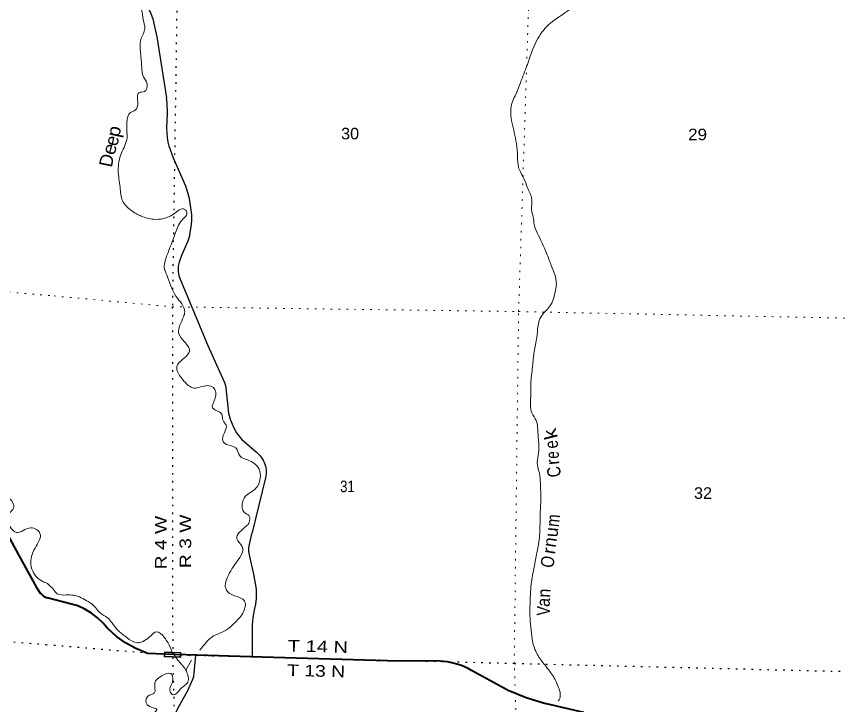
# Model space of a CAD drawing. Header units: feet. Extents: x -757852 to -501257, y -360805 to -170898.
# Drawn here: x -536034 to -523554, y -306567 to -296120 of the extents above; entities that cross this region are included whole.
import ezdxf
from ezdxf.enums import TextEntityAlignment as Align

# ---------------------------------------------------------------- set-up
doc = ezdxf.new("R2010")
doc.units = ezdxf.units.FT
doc.header["$LTSCALE"] = 80
doc.linetypes.add('DOTTED', pattern=[1.5, 0.3, -1.2])
for name, color, linetype, lineweight in [('26', 7, 'Continuous', 40), ('29', 7, 'Continuous', 25), ('39', 7, 'Continuous', 13), ('41', 7, 'Continuous', 13), ('6', 7, 'DOTTED', 25), ('61', 7, 'Continuous', 13), ('7', 7, 'DOTTED', 13)]:
    doc.layers.add(name, color=color, linetype=linetype, lineweight=lineweight)

msp = doc.modelspace()

# ---------------------------------------------------------------- linework, layer by layer
at = {"layer": '26'}
for points in [[(-536167.22, -303975.14), (-536002.76, -304282.29), (-535730.41, -304776.09), (-535672.39, -304862.07), (-535653.77, -304880.96), (-535627.5, -304903.82), (-535604.65, -304918.68), (-535570.31, -304936.05)], [(-533788.45, -305786.09), (-534045.18, -305777.35), (-534083.15, -305763.69), (-534235.46, -305697.41), (-534380, -305615.58), (-534515.2, -305519.09), (-534639.57, -305409), (-534640.96, -305407.21), (-534717.82, -305318.43), (-534803.55, -305238.18), (-534897.19, -305167.32), (-534997.72, -305106.64), (-535104.05, -305056.81), (-535570.31, -304936.05)], [(-527428.38, -306673.89), (-527996.03, -306541.41), (-528025.69, -306534.54), (-528307.73, -306451.85), (-528579.59, -306340.13), (-529131.82, -306035.39), (-529184.9, -306006.52), (-529285.88, -305961.78), (-529390.98, -305927.84), (-529499.05, -305905.07), (-529608.91, -305893.72), (-530411.25, -305888.4), (-532479.71, -305830.65), (-533788.45, -305786.09)]]:
    msp.add_lwpolyline(points, dxfattribs=at)
at = {"layer": '29'}
for p, q in [((-533907.44, -296426.74), (-533757.84, -297353.51)), ((-532258.61, -303114.01), (-532461.02, -303941.25))]:
    msp.add_line(p, q, dxfattribs=at)
for points in [[(-534071.17, -294690.75), (-534047.7, -294893.87), (-534045.9, -295006.69), (-534051.31, -295081.61), (-534072.97, -295196.24), (-534101.85, -295294.64), (-534170.43, -295478.77), (-534186.67, -295541.95), (-534188.48, -295597.92), (-534181.26, -295677.35), (-534166.82, -295735.12), (-534141.55, -295794.69), (-534008, -296049.24), (-533966.5, -296157.53), (-533941.23, -296269.46), (-533907.44, -296426.74)], [(-533407.04, -299430.48), (-533379.94, -299276.15), (-533374.55, -299206.63), (-533376.33, -299128.11), (-533399.82, -298950.28), (-533410.64, -298877.19), (-533437.71, -298774.29), (-533464.79, -298690.32), (-533652.48, -298267.89), (-533717.46, -298083.75), (-533731.89, -298027.8), (-533744.52, -297954.68), (-533753.55, -297812.96), (-533742.72, -297585.5), (-533749.94, -297426.64), (-533757.84, -297353.51)], [(-533407.04, -299430.48), (-533435.88, -299527.08), (-533529.73, -299741.91), (-533567.63, -299843.9), (-533580.26, -299907.99), (-533582.07, -299957.63), (-533580.26, -299992.84), (-533571.24, -300045.19), (-533551.39, -300102.96), (-533132.68, -301106.69), (-533002.73, -301402.76), (-532880.01, -301669.94), (-532863.76, -301712.37), (-532856.54, -301750.29), (-532816.83, -302133.01), (-532793.38, -302225.96), (-532742.84, -302347.83), (-532697.72, -302433.58), (-532663.44, -302478.7), (-532618.31, -302531.07), (-532396.33, -302724.22)], [(-532396.33, -302724.22), (-532347.59, -302771.18), (-532322.32, -302801.87), (-532293.45, -302847), (-532266.38, -302906.57), (-532253.74, -302953.51), (-532248.33, -303005.86), (-532248.33, -303056.41), (-532258.61, -303114.01)], [(-532454.07, -305831.37), (-532454.07, -305352.72), (-532450.46, -305280.51), (-532443.24, -305234.48), (-532417.97, -305096.37), (-532405.34, -305028.67), (-532394.51, -304945.63), (-532392.71, -304858.08), (-532394.51, -304800.31), (-532436.02, -304576.45), (-532500.99, -304284), (-532508.21, -304230.74), (-532508.21, -304174.78), (-532497.38, -304099.86), (-532461.02, -303941.25)], [(-533723.31, -307418.69), (-533731.84, -307254.13), (-533730.05, -307188.69), (-533726.43, -307117.83), (-533712.01, -306997.33), (-533661.47, -306802.36), (-533647.02, -306754.96), (-533629.87, -306706.22), (-533582.06, -306603.78), (-533434.07, -306336.6), (-533358.27, -306166.9), (-533351.95, -306151.1), (-533345.63, -306125.83), (-533340.22, -306076.64), (-533311.34, -305805.85)]]:
    msp.add_lwpolyline(points, dxfattribs=at)
at = {"layer": '39'}
msp.add_line((-533380.61, -305879.16), (-533466.72, -306030.55), dxfattribs=at)
for points in [[(-534136.82, -293751.79), (-534206.03, -293848.03), (-534235.91, -293969.62), (-534238.49, -294116.18), (-534309.08, -294256.57), (-534296.31, -294425.71), (-534228.55, -294568.48), (-534240.59, -294953.78), (-534257.39, -295170.2), (-534295.91, -295375.89), (-534366.83, -295590.59), (-534352.68, -295779.87), (-534198.29, -295911.31), (-534137.48, -296019.7), (-534111.99, -296167.15), (-534088.07, -296300.49), (-534147.58, -296471.36), (-534152.03, -296678.13), (-534134.51, -296887.6), (-534109.02, -297035.05), (-534054.22, -297143.25), (-534091.93, -297258.56), (-534178.8, -297277.91), (-534198.6, -297333.53), (-534201.68, -297496.15), (-534231.05, -297537.4), (-534310.73, -297583.09), (-534353.95, -297682.16), (-534359.4, -297856.75), (-534356.4, -297953.27), (-534442.16, -298193.62), (-534490.4, -298453.23), (-534462.29, -298709.24), (-534426.47, -298911.26), (-534284.86, -299066.4), (-534140.93, -299147.29), (-533955.78, -299193.33), (-533654.44, -299116.49), (-533481.69, -299045.63), (-533450.75, -299082.77), (-533524.98, -299210.99), (-533625.58, -299412.7), (-533756.69, -299756.07), (-533790.58, -299941.82), (-533755.51, -300039.35), (-533615.1, -300361.19), (-533482.07, -300598.42), (-533500.49, -300674.17), (-533574.28, -300916.91), (-533486.22, -301052.28), (-533412.38, -301193.22), (-533440.19, -301248.59), (-533600.11, -301422.31), (-533494.77, -301646.61), (-533341.63, -301753.91), (-533137.81, -301716.17), (-533046.49, -301747.18), (-533019.32, -301904.73), (-533060.04, -302052.09), (-532920.68, -302150.92), (-532901.64, -302247.94), (-532855.61, -302315.69), (-532908.36, -302526.95), (-532889.94, -302579.77), (-532707.93, -302661.86), (-532643.55, -302784.43), (-532529.05, -302844.3), (-532354.81, -302982.4), (-532337.09, -303121.57), (-532418.58, -303289.74), (-532564.47, -303399.62), (-532585.71, -303629.96), (-532520.55, -303677.97)], [(-527821.93, -306497.63), (-527806.52, -306478.43), (-527813.29, -306291.39), (-527906.38, -306107.87), (-528035.82, -305933.34), (-528149.46, -305767.31), (-528213.83, -305560.52), (-528234.73, -305377.09), (-528247.79, -305199.92), (-528242.11, -304926.85), (-528233.46, -304762.36), (-528189.82, -304494.42), (-528147.6, -304276.66), (-528104.35, -304022.77), (-528094.15, -303731.76), (-528084.57, -303462.83), (-528089.08, -303195.5), (-528104.93, -303046.37), (-528135.38, -302916.9), (-528123.29, -302772.61), (-528111.21, -302628.31), (-528124.44, -302457.15), (-528154.62, -302247.34), (-528217.52, -302131), (-528236.62, -301883.33), (-528232.24, -301656.44), (-528204.79, -301394.05), (-528180.66, -301177.78), (-528140.32, -300955.95), (-528114.57, -300753.78), (-528069.67, -300654.63), (-527934.91, -300497.83), (-527883.09, -300366.74), (-527847.55, -300172.89), (-527923.96, -299895.44), (-527994.96, -299710.55), (-528136.59, -299399.05), (-528186.67, -299254.96), (-528192.94, -299192.5), (-528222.82, -299042.96), (-528218.8, -298900.44), (-528278.17, -298729.95), (-528357.07, -298540.82), (-528419.63, -298412.43), (-528434.92, -298243.23), (-528453.42, -298045.81), (-528520.46, -297720.41), (-528533.83, -297482.95), (-528496.6, -297371.53), (-528451.87, -297278.4), (-528391.36, -297123.46), (-528291.78, -296863.17), (-528146.85, -296487.67), (-527967.64, -296247.77), (-527633.92, -296004.33), (-527481.41, -295858.08), (-527317.92, -295678), (-527182.11, -295555.38), (-527089.06, -295455.62), (-527044.9, -295382.57)], [(-539031.3, -300098.2), (-539106.78, -300201.35), (-539040.21, -300279.21), (-539040.54, -300474.13), (-539131.46, -300677.06), (-538976.05, -300825.23), (-538750.71, -300900.62), (-538191.69, -301148.29), (-537896.6, -301249.36), (-537755.53, -301590.12), (-537662.08, -301903.7), (-537490.37, -301951.76), (-537572.32, -302112.69), (-537573.49, -302255.34), (-537493.08, -302253.13), (-537448.02, -302394.81), (-537345.9, -302590.01), (-537032.32, -302942.69), (-536838.16, -302975.18), (-536755.75, -303063.44), (-536663.21, -303147.91), (-536430.5, -303163.18), (-536297.89, -303343), (-536162.78, -303410.34), (-536078.06, -303575.01), (-536193.56, -303709.06), (-536130.56, -303857.17), (-536034.05, -303943.74), (-535815.48, -303872.28), (-535676.75, -303957.79), (-535752.05, -304181.17), (-535815.93, -304432.93), (-535729.65, -304617.73), (-535633.43, -304686.27), (-535565.41, -304715.32)], [(-532519.41, -303818.04), (-532504.84, -303782.19), (-532495.17, -303731.86), (-532502.91, -303697.02), (-532520.55, -303677.97)], [(-532519.41, -303818.04), (-532552.4, -303847.96), (-532690.83, -304040.44), (-532612.1, -304153.42), (-532720.97, -304427.18), (-532857.65, -304692.04), (-532867.8, -304760.01), (-532806.8, -304862.38), (-532642.45, -304931.87), (-532573.86, -304984.26), (-532580.13, -305120.66), (-532699.71, -305287.62), (-532915.62, -305455.55), (-533043.77, -305511.76), (-533205.19, -305669.36), (-533252.39, -305728.71)], [(-535565.41, -304715.32), (-535471.52, -304810.14), (-535415.28, -304872.19), (-535277.42, -304890.62), (-535173.26, -304895.92), (-535077.74, -304921.04), (-534977.09, -304974.45), (-534865.04, -305048.31), (-534766.33, -305163.93), (-534652.28, -305237.85), (-534586.33, -305310.24), (-534497.58, -305423.54), (-534386.09, -305515.45), (-534256.38, -305601.92), (-534174.52, -305614.56), (-534093.28, -305582.98), (-533996.69, -305509.71), (-533912.51, -305448.09), (-533792.76, -305532.23), (-533735.14, -305614.41), (-533671.27, -305756.46)], [(-533671.27, -305756.46), (-533571.42, -305896.81), (-533457.62, -306043.04), (-533436.77, -306210.43), (-533550.58, -306321.32), (-533657.5, -306404.32), (-533704.1, -306354.63), (-533660.5, -306179.24), (-533693.57, -306081.77), (-533829.11, -306117.65), (-533936.91, -306228.74), (-533943.55, -306377.18), (-534039.39, -306426.37), (-534049.47, -306556.63), (-533905.29, -306629.49), (-533981.96, -306707.42), (-534022.12, -306836.72), (-533914.14, -306976.73), (-533893.16, -307140.11), (-533787.19, -307215.78), (-533692.59, -307157.27)]]:
    msp.add_spline(points, degree=3, dxfattribs=at)
at = {"layer": '6'}
msp.add_line((-535586.83, -305642.4), (-533791.92, -305789.04), dxfattribs=at)
for points in [[(-533522.96, -289777.8), (-533525, -289871.92), (-533590.08, -295195.35), (-533670.28, -300522.15), (-533664.73, -305754.78)], [(-567087.21, -304945.64), (-564799, -305158.81), (-559720.22, -305166.32), (-554528.94, -305083.91), (-549326.56, -305134.39), (-543846.35, -305249.38), (-539065.27, -305362.74), (-535586.83, -305642.4)], [(-533663.83, -305834.93), (-533536.5, -311134.85), (-533568.22, -314410.92)], [(-533544.77, -305799.68), (-528486.43, -305927.26), (-523179.85, -306057.13), (-517831.11, -306186.33), (-516132.99, -306226.62)]]:
    msp.add_lwpolyline(points, dxfattribs=at)
at = {"layer": '61'}
for p, q in [((-533789.27, -305752.65), (-533539.45, -305761.97)), ((-533539.45, -305761.97), (-533542.24, -305836.92))]:
    msp.add_line(p, q, dxfattribs=at)
msp.add_lwpolyline([(-533542.24, -305836.92), (-533792.07, -305827.59), (-533789.27, -305752.65)], dxfattribs=at)
msp.add_lwpolyline([(-533783.77, -305819.89), (-533781.57, -305760.94), (-533547.74, -305769.66), (-533549.93, -305828.62)], close=True, dxfattribs=at)
at = {"layer": '7'}
for points in [[(-528449.16, -306989.95), (-528486.43, -305927.26), (-528420.07, -300593.99), (-528246.29, -295290.24), (-528150.36, -289973.98), (-528000.88, -284741.78), (-527905.89, -279391.34), (-527758.73, -274104.83), (-527756.13, -268776.96)], [(-566955.89, -299643.28), (-564704.34, -299837.71), (-559958.19, -299805.6), (-554666.64, -299821.9), (-549586.96, -299698.81), (-544217.3, -299905.77), (-539018.95, -300046.58), (-535463.21, -300356.99)], [(-535463.21, -300356.99), (-533670.28, -300522.15), (-528420.07, -300593.99), (-523064.63, -300701.31), (-518185.38, -300817.26)]]:
    msp.add_lwpolyline(points, dxfattribs=at)

# ---------------------------------------------------------------- texts
at = {"layer": '41'}
for s, rotation, width, p in [('p', 78.279, 1.1, (-534459.65, -297881.49)), ('e', 73.245, 1.1, (-534528.52, -298157)), ('k', 104.194, 1.2, (-527840.44, -302428.41)), ('e', 96.575, 0.85, (-527824.02, -302597.48)), ('e', 90.771, 0.75, (-527810.22, -302766.12)), ('C', 97.495, 0.85, (-527785.91, -303011.45)), ('m', 84.123, 0.85, (-527800.14, -303771.39)), ('r', 80.78, 1.05, (-527862.33, -304235.97)), ('O', 79.593, 0.85, (-527882.17, -304404.53)), ('n', 86.865, 0.9, (-527935.97, -304866.45)), ('a', 85.944, 0.9, (-527946.01, -305008.03)), ('V', 87.997, 0.8, (-527944.03, -305136.24))]:
    msp.add_text(s, height=200, rotation=rotation, dxfattribs=dict(at, width=width)).set_placement(p, align=Align.CENTER)
for s, rotation, p in [('e', 77.028, (-534490.36, -298023.39)), ('D', 78.635, (-534569.61, -298321.72)), ('r', 96.25, (-527802.79, -302864.75)), ('u', 85.123, (-527823.29, -303946.11)), ('n', 81.123, (-527848.83, -304105.25))]:
    msp.add_text(s, height=200, rotation=rotation, dxfattribs=at).set_placement(p, align=Align.CENTER)
at = {"layer": '6'}
for s, rotation, width, p in [('R 4 W', 90.061, 1.25, (-533757.06, -304502.61)), ('R 3 W', 90.061, 1.25, (-533384.88, -304483.48)), ('T 14 N', 358.586, 1.3, (-531921.17, -305746.65)), ('T 13 N', 358.586, 1.25, (-531930.19, -306117.46))]:
    msp.add_text(s, height=175, rotation=rotation, dxfattribs=dict(at, width=width)).set_placement(p)
at = {"layer": '7'}
for s, width, p in [('30', 1.05, (-531111.03, -297982.69)), ('29', 1.1, (-525849.3, -297996.15)), ('31', 0.85, (-531125.85, -303331.94)), ('32', 1.05, (-525760.41, -303433.18))]:
    msp.add_text(s, height=175, dxfattribs=dict(at, width=width)).set_placement(p)

doc.saveas('drawing.dxf')
